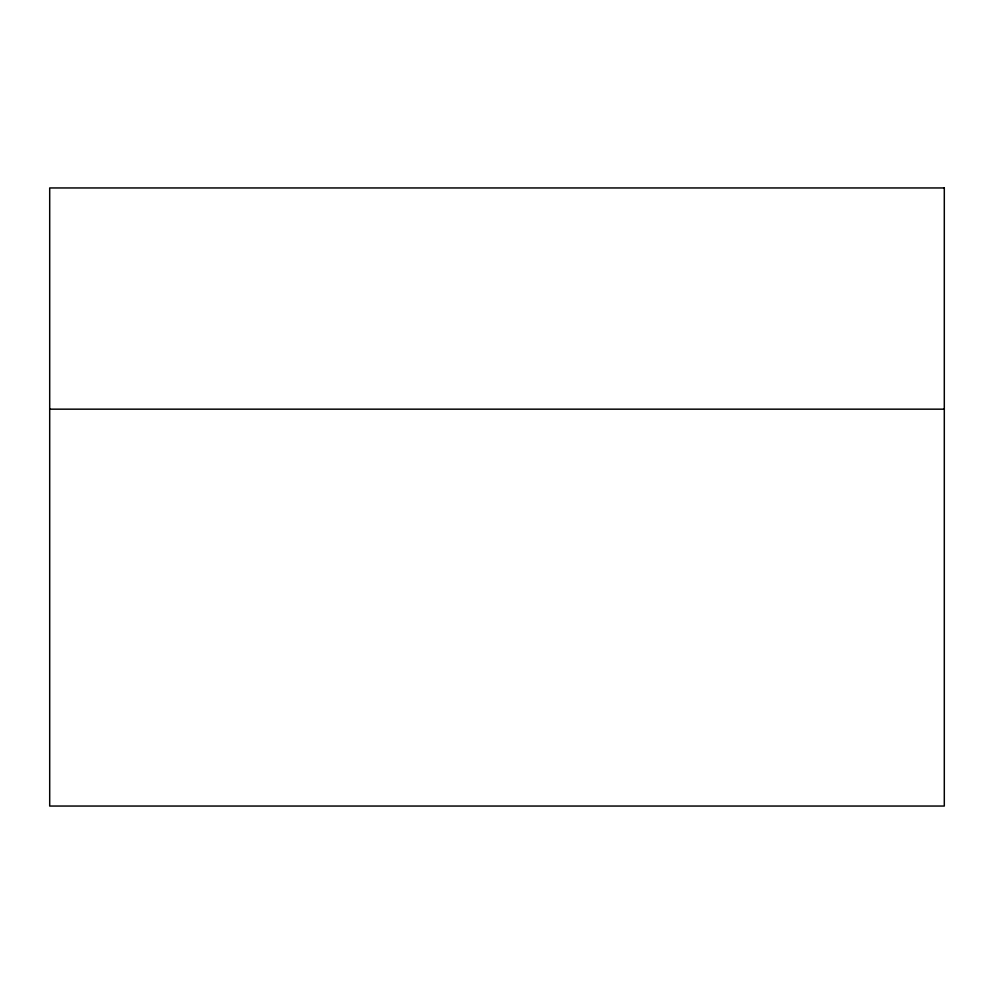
<?xml version="1.0" encoding="UTF-8"?>
<svg xmlns="http://www.w3.org/2000/svg" width="994" height="994" viewBox="0 0 994 994"><rect width="100%" height="100%" fill="white"/><g stroke="black" fill="none" stroke-linecap="round" stroke-linejoin="round"><path stroke-width="1.49" d="M49.7 409.168L944.3 409.168M944.3 187.953L49.7 187.953L49.7 806.047L944.3 806.047L944.3 187.953"/></g></svg>
